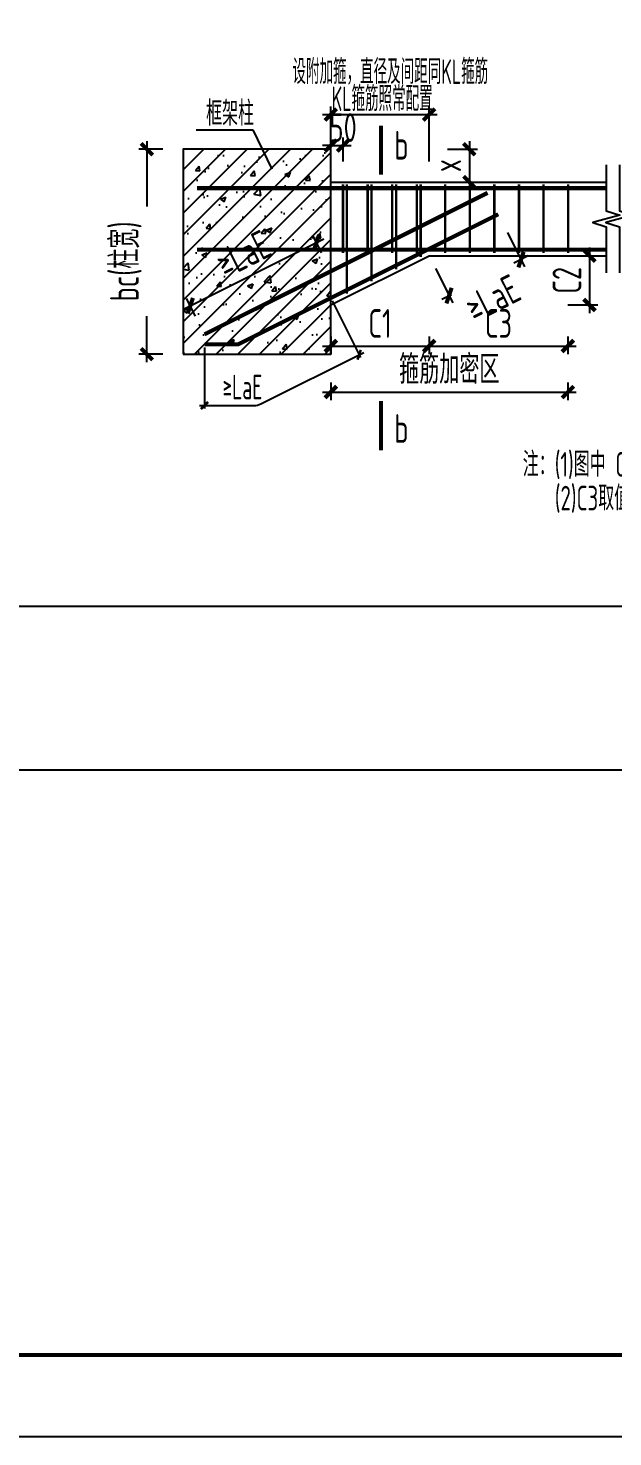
# Model space of a CAD drawing. Extents: x 9731685 to 18866768, y -962146 to 194094.
# Drawn here: x 9830739 to 9837873, y 55294 to 72485 of the extents above; entities that cross this region are included whole.
import ezdxf
from ezdxf.enums import TextEntityAlignment as Align

# ---------------------------------------------------------------- set-up
doc = ezdxf.new("R2010")
doc.units = 0
doc.header["$LTSCALE"] = 1000
doc.linetypes.add('DASH', pattern=[0.35, 0.25, -0.1])
doc.layers.get('0').update_dxf_attribs({"linetype": 'CONTINUOUS'})
doc.layers.get('Defpoints').update_dxf_attribs({"linetype": 'CONTINUOUS'})
for name, color, linetype in [('BORDER', 7, 'CONTINUOUS'), ('DIM', 3, 'CONTINUOUS'), ('TAB', 7, 'CONTINUOUS'), ('TEXT', 7, 'CONTINUOUS'), ('THICK', 6, 'CONTINUOUS')]:
    doc.layers.add(name, color=color, linetype=linetype)
doc.layers.add('rein', color=6, linetype='ByLayer', lineweight=18)
doc.styles.add('TSSD_Dimension', font='Tssdeng.shx', dxfattribs={"width": 0.7, "bigfont": 'hztxt.shx'})
doc.styles.add('TSSD_Label', font='Tssdeng.shx', dxfattribs={"width": 0.7, "bigfont": 'hztxt.shx'})
doc.styles.add('TSSD_Norm', font='Tssdeng.shx', dxfattribs={"width": 0.7, "bigfont": 'hztxt.shx'})
doc.dimstyles.new('TSSD_100_100', dxfattribs={"dimtxt": 350, "dimasz": 100, "dimexe": 100, "dimexo": 250, "dimgap": 100, "dimtad": 1, "dimdec": 0, "dimzin": 0, "dimdsep": 46, "dimtxsty": 'TSSD_Dimension', "dimblk": 'ARCHTICK', "dimblk1": 'ARCHTICK', "dimblk2": 'ARCHTICK', "dimcen": 0, "dimdle": 100, "dimclrt": 7, "dimadec": 0, "dimazin": 0, "dimtfac": 1, "dimtdec": 0, "dimtix": 1, "dimtmove": 2, "dimatfit": 3, "dimfxl": 1, "dimtolj": 1, "dimtzin": 0, "dimarcsym": 0})
doc.dimstyles.new('TSSD_50_100', dxfattribs={"dimtxt": 350, "dimasz": 100, "dimexe": 100, "dimexo": 250, "dimgap": 100, "dimtad": 1, "dimdec": 0, "dimlfac": 0.5, "dimzin": 0, "dimdsep": 46, "dimtxsty": 'TSSD_Dimension', "dimblk": 'ARCHTICK', "dimblk1": 'ARCHTICK', "dimblk2": 'ARCHTICK', "dimcen": 0, "dimdle": 100, "dimclrt": 7, "dimadec": 0, "dimazin": 0, "dimtfac": 1, "dimtdec": 0, "dimtix": 1, "dimtmove": 2, "dimatfit": 3, "dimfxl": 1, "dimtolj": 1, "dimtzin": 0, "dimarcsym": 0})

# ---------------------------------------------------------------- blocks, each defined once
blk = doc.blocks.new('_ArchTick')
at = {"color": 0, "linetype": 'ByBlock', "const_width": 0.5}
blk.add_lwpolyline([(-0.71, -0.71), (0.71, 0.71)], dxfattribs=at)
blk = doc.blocks.new('*D873')
at = {"layer": 'Defpoints', "color": 0}
for p in [(9832631, 71007), (9832187, 68507), (9832631, 68507)]:
    blk.add_point(p, dxfattribs=at)
at = {"layer": 'DIM', "color": 0, "lineweight": -2}
for p, q in [((9832381, 71007), (9832087, 71007)), ((9832187, 71107), (9832187, 70309)), ((9832187, 68407), (9832187, 68969)), ((9832381, 68507), (9832087, 68507))]:
    blk.add_line(p, q, dxfattribs=at)
at = {"layer": 'DIM', "color": 0, "lineweight": -2, "xscale": 100, "yscale": 100, "zscale": 100}
for p, rotation in [((9832187, 71007), 90), ((9832187, 68507), 270)]:
    blk.add_blockref('_ArchTick', p, dxfattribs=dict(at, rotation=rotation))
at = {"layer": 'DIM', "color": 7, "insert": (9831931, 69639), "char_height": 350, "attachment_point": 5, "rotation": 90, "style": 'TSSD_Dimension'}
blk.add_mtext('\\A1;bc(柱宽)', dxfattribs=at)
blk = doc.blocks.new('*D874')
at = {"layer": 'Defpoints', "color": 0}
for p in [(9834431, 68970), (9835631, 68970), (9835631, 68606)]:
    blk.add_point(p, dxfattribs=at)
at = {"layer": 'DIM', "color": 0, "lineweight": -2}
for p, q in [((9834331, 68606), (9835731, 68606)), ((9834431, 68720), (9834431, 68506)), ((9835631, 68720), (9835631, 68506))]:
    blk.add_line(p, q, dxfattribs=at)
at = {"layer": 'DIM', "color": 0, "lineweight": -2, "xscale": 100, "yscale": 100, "zscale": 100, "rotation": 180}
blk.add_blockref('_ArchTick', (9834431, 68606), dxfattribs=at)
at = {"layer": 'DIM', "color": 0, "lineweight": -2, "xscale": 100, "yscale": 100, "zscale": 100}
blk.add_blockref('_ArchTick', (9835631, 68606), dxfattribs=at)
at = {"layer": 'DIM', "color": 7, "insert": (9835031, 68881), "char_height": 350, "attachment_point": 5, "style": 'TSSD_Dimension'}
blk.add_mtext('\\A1;C1', dxfattribs=at)
blk = doc.blocks.new('*D875')
at = {"layer": 'Defpoints', "color": 0}
for p in [(9837072, 69707), (9837072, 69107), (9837588, 69107)]:
    blk.add_point(p, dxfattribs=at)
at = {"layer": 'DIM', "color": 0, "lineweight": -2}
for p, q in [((9837588, 69807), (9837588, 69007)), ((9837322, 69707), (9837688, 69707)), ((9837322, 69107), (9837688, 69107))]:
    blk.add_line(p, q, dxfattribs=at)
at = {"layer": 'DIM', "color": 0, "lineweight": -2, "xscale": 100, "yscale": 100, "zscale": 100}
for p, rotation in [((9837588, 69707), 90), ((9837588, 69107), 270)]:
    blk.add_blockref('_ArchTick', p, dxfattribs=dict(at, rotation=rotation))
at = {"layer": 'DIM', "color": 7, "insert": (9837313, 69407), "char_height": 350, "attachment_point": 5, "rotation": 90, "style": 'TSSD_Dimension'}
blk.add_mtext('\\A1;C2', dxfattribs=at)
blk = doc.blocks.new('*D876')
at = {"layer": 'Defpoints', "color": 0}
for p in [(9834581, 71052), (9834431, 70607), (9834581, 70607)]:
    blk.add_point(p, dxfattribs=at)
at = {"layer": 'DIM', "color": 0, "lineweight": -2}
for p, q in [((9834431, 71052), (9834331, 71052)), ((9834431, 70857), (9834431, 71152)), ((9834431, 71052), (9834581, 71052)), ((9834581, 70857), (9834581, 71152)), ((9834581, 71052), (9834681, 71052))]:
    blk.add_line(p, q, dxfattribs=at)
at = {"layer": 'DIM', "color": 0, "lineweight": -2, "xscale": 100, "yscale": 100, "zscale": 100}
blk.add_blockref('_ArchTick', (9834431, 71052), dxfattribs=at)
at = {"layer": 'DIM', "color": 0, "lineweight": -2, "xscale": 100, "yscale": 100, "zscale": 100, "rotation": 180}
blk.add_blockref('_ArchTick', (9834581, 71052), dxfattribs=at)
at = {"layer": 'DIM', "color": 7, "insert": (9834583, 71272), "char_height": 350, "attachment_point": 5, "style": 'TSSD_Dimension'}
blk.add_mtext('\\A1;50', dxfattribs=at)
blk = doc.blocks.new('*D877')
at = {"layer": 'Defpoints', "color": 0}
for p in [(9835631, 68970), (9837324, 68970), (9837324, 68606)]:
    blk.add_point(p, dxfattribs=at)
at = {"layer": 'DIM', "color": 0, "lineweight": -2}
for p, q in [((9835531, 68606), (9837424, 68606)), ((9835631, 68720), (9835631, 68506)), ((9837324, 68720), (9837324, 68506))]:
    blk.add_line(p, q, dxfattribs=at)
at = {"layer": 'DIM', "color": 0, "lineweight": -2, "xscale": 100, "yscale": 100, "zscale": 100, "rotation": 180}
blk.add_blockref('_ArchTick', (9835631, 68606), dxfattribs=at)
at = {"layer": 'DIM', "color": 0, "lineweight": -2, "xscale": 100, "yscale": 100, "zscale": 100}
blk.add_blockref('_ArchTick', (9837324, 68606), dxfattribs=at)
at = {"layer": 'DIM', "color": 7, "insert": (9836477, 68881), "char_height": 350, "attachment_point": 5, "style": 'TSSD_Dimension'}
blk.add_mtext('\\A1;C3', dxfattribs=at)
blk = doc.blocks.new('*D878')
at = {"layer": 'Defpoints', "color": 0}
for p in [(9834431, 68409), (9837324, 68409), (9837324, 68044)]:
    blk.add_point(p, dxfattribs=at)
at = {"layer": 'DIM', "color": 0, "lineweight": -2}
for p, q in [((9834431, 68159), (9834431, 67944)), ((9837324, 68159), (9837324, 67944)), ((9834331, 68044), (9837424, 68044))]:
    blk.add_line(p, q, dxfattribs=at)
at = {"layer": 'DIM', "color": 0, "lineweight": -2, "xscale": 100, "yscale": 100, "zscale": 100, "rotation": 180}
blk.add_blockref('_ArchTick', (9834431, 68044), dxfattribs=at)
at = {"layer": 'DIM', "color": 0, "lineweight": -2, "xscale": 100, "yscale": 100, "zscale": 100}
blk.add_blockref('_ArchTick', (9837324, 68044), dxfattribs=at)
at = {"layer": 'DIM', "color": 7, "insert": (9835877, 68319), "char_height": 350, "attachment_point": 5, "style": 'TSSD_Dimension'}
blk.add_mtext('\\A1;箍筋加密区', dxfattribs=at)
blk = doc.blocks.new('*D879')
at = {"layer": 'Defpoints', "color": 0}
for p in [(9835631, 71430), (9834431, 70607), (9835631, 70607)]:
    blk.add_point(p, dxfattribs=at)
at = {"layer": 'DIM', "color": 0, "lineweight": -2}
for p, q in [((9834431, 70857), (9834431, 71530)), ((9835631, 70857), (9835631, 71530)), ((9834331, 71430), (9835731, 71430))]:
    blk.add_line(p, q, dxfattribs=at)
at = {"layer": 'DIM', "color": 0, "lineweight": -2, "xscale": 100, "yscale": 100, "zscale": 100, "rotation": 180}
blk.add_blockref('_ArchTick', (9834431, 71430), dxfattribs=at)
at = {"layer": 'DIM', "color": 0, "lineweight": -2, "xscale": 100, "yscale": 100, "zscale": 100}
blk.add_blockref('_ArchTick', (9835631, 71430), dxfattribs=at)
blk = doc.blocks.new('*D880')
at = {"layer": 'Defpoints', "color": 0}
for p in [(9836475, 70213), (9835597, 69775), (9836752, 69660)]:
    blk.add_point(p, dxfattribs=at)
at = {"layer": 'DIM', "color": 0, "lineweight": -2}
for p, q in [((9836587, 69990), (9836796, 69571)), ((9836841, 69705), (9836666, 69617)), ((9835709, 69551), (9835919, 69131)), ((9835785, 69176), (9835905, 69236))]:
    blk.add_line(p, q, dxfattribs=at)
at = {"layer": 'DIM', "color": 0, "lineweight": -2, "xscale": 100, "yscale": 100, "zscale": 100}
for p, rotation in [((9836752, 69660), 26.59999999716377), ((9835874, 69221), 206.5999999971638)]:
    blk.add_blockref('_ArchTick', p, dxfattribs=dict(at, rotation=rotation))
at = {"layer": 'DIM', "color": 7, "insert": (9836405, 69189), "char_height": 350, "attachment_point": 5, "rotation": 26.6, "style": 'TSSD_Dimension'}
blk.add_mtext('\\A1;≥LaE', dxfattribs=at)
blk = doc.blocks.new('*D902')
at = {"layer": 'Defpoints', "color": 0}
for p in [(9834256, 69867), (9834431, 69518), (9832891, 68748)]:
    blk.add_point(p, dxfattribs=at)
at = {"layer": 'DIM', "color": 0, "lineweight": -2}
for p, q in [((9832627, 69053), (9834345, 69912)), ((9834319, 69742), (9834211, 69957)), ((9832779, 68972), (9832672, 69187))]:
    blk.add_line(p, q, dxfattribs=at)
at = {"layer": 'DIM', "color": 0, "lineweight": -2, "xscale": 100, "yscale": 100, "zscale": 100}
for p, rotation in [((9834256, 69867), 26.56505117705026), ((9832717, 69098), 206.5650511770503)]:
    blk.add_blockref('_ArchTick', p, dxfattribs=dict(at, rotation=rotation))
at = {"layer": 'DIM', "color": 7, "insert": (9833363, 69729), "char_height": 350, "attachment_point": 5, "rotation": 26.5651, "style": 'TSSD_Dimension'}
blk.add_mtext('\\A1;≥LaE', dxfattribs=at)
blk = doc.blocks.new('*D895')
at = {"layer": 'Defpoints', "color": 0}
for p in [(9835606, 71007), (9835606, 70607), (9836122, 70607)]:
    blk.add_point(p, dxfattribs=at)
at = {"layer": 'DIM', "color": 0, "lineweight": -2}
for p, q in [((9835856, 71007), (9836222, 71007)), ((9836122, 71107), (9836122, 70507)), ((9835856, 70607), (9836222, 70607))]:
    blk.add_line(p, q, dxfattribs=at)
at = {"layer": 'DIM', "color": 0, "lineweight": -2, "xscale": 100, "yscale": 100, "zscale": 100}
for p, rotation in [((9836122, 71007), 90), ((9836122, 70607), 270)]:
    blk.add_blockref('_ArchTick', p, dxfattribs=dict(at, rotation=rotation))
at = {"layer": 'DIM', "color": 7, "insert": (9835847, 70807), "char_height": 350, "attachment_point": 5, "rotation": 90, "style": 'TSSD_Dimension'}
blk.add_mtext('\\A1;x', dxfattribs=at)

msp = doc.modelspace()

# ---------------------------------------------------------------- hatches: boundary and pattern name
h = msp.add_hatch()
h.set_pattern_fill('AN31C', color=8, scale=937.5, style=0)
h.set_pattern_definition([(45, (9748902.09, -317380.46), (-132.58252, 132.58252), []), (50, (9748902.1, -317380.46), (672.4314, -58.8301), [70.3125, -773.4375]), (355, (9748902.1, -317380.46), (-130.0794, 705.1801), [56.25, -618.75]), (100.4514, (9748958.1, -317385.36), (542.3525, 646.3496), [59.7564, -657.3207]), (46.1842, (9748902.1, -317193), (1000.5385, -155.174), [105.4687, -1160.1562]), (96.6356, (9748985.5, -317205.9), (876.2463, 913.2355), [89.6346, -985.981]), (351.1842, (9748902.1, -317193), (876.2456, 913.2362), [84.375, -928.125]), (21, (9748995.84, -317239.84), (559.60036, -377.4552), [70.3125, -773.4375]), (326, (9748995.84, -317239.84), (228.1081, 679.8282), [56.25, -618.75]), (71.4514, (9749042.5, -317271.3), (787.7087, 302.3723), [59.7564, -657.3207]), (37.5, (9748902.09, -317380.46), (11.39986, 312.08799), [0, -611.25, 0, -628.125, 0, -621.09375]), (7.5, (9748902.1, -317380.46), (246.6277, 369.76098), [0, -358.125, 0, -597.1875, 0, -236.71875]), (327.5, (9748693.02, -317380.46), (500.45853, -21.1452), [0, -234.375, 0, -731.25, 0, -970.3125]), (317.5, (9748599.27, -317380.46), (546.73703, 93.8484), [0, -304.6875, 0, -485.625, 0, -689.0625])])
h.paths.add_polyline_path([(9832630.6, 68507.4), (9834430.6, 68507.4), (9834430.6, 71007.4), (9832630.6, 71007.4)])
h.paths.add_polyline_path([(9832876.8, 69778.8), (9833614.9, 70147.9), (9833849.7, 69678.3), (9833111.6, 69309.3)], flags=24)

# ---------------------------------------------------------------- linework, layer by layer
for p, q in [((9832788.2, 71244.7), (9833479.7, 71244.7)), ((9833479.7, 71244.7), (9833711.4, 70763.4)), ((9834430.6, 70607.4), (9837792.3, 70607.4)), ((9834430.6, 69107.4), (9835630.6, 69707.4)), ((9835630.6, 69707.4), (9837792.3, 69707.4))]:
    msp.add_line(p, q)
msp.add_lwpolyline([(9832630.6, 68507.4), (9834430.6, 68507.4), (9834430.6, 71007.4), (9832630.6, 71007.4)], close=True)
for points in [[(9837792.3, 70817.4), (9837792.3, 70254.9), (9837957.3, 70202.4), (9837627.3, 70112.4), (9837792.3, 70059.9), (9837792.3, 69497.4)], [(9837953.2, 70817.4), (9837953.2, 70254.9), (9838118.2, 70202.4), (9837788.2, 70112.4), (9837953.2, 70059.9), (9837953.2, 69497.4)]]:
    msp.add_lwpolyline(points)
at = {"layer": 'BORDER'}
msp.add_lwpolyline([(9776604.8, 55293.7), (9776604.8, 114693.7), (9860704.8, 114693.7), (9860704.8, 55293.7)], close=True, dxfattribs=at)
at = {"layer": 'BORDER', "const_width": 50}
msp.add_lwpolyline([(9779104.8, 56293.7), (9779104.8, 113693.7), (9859704.8, 113693.7), (9859704.8, 56293.7)], close=True, dxfattribs=at)
at = {"layer": 'DIM'}
for p, q in [((9834447.4, 69157.8), (9834793.9, 68465.8)), ((9832891.2, 68589.7), (9832891.2, 67841.8)), ((9833578.5, 67899.1), (9834833, 68527.3)), ((9832828.7, 67879.3), (9833494.6, 67879.3))]:
    msp.add_line(p, q, dxfattribs=at)
msp.add_arc((9833494.6, 68066.8), 187.5, 270, 296.6, dxfattribs=at)
at = {"layer": 'rein', "const_width": 50}
for points in [[(9837792.3, 70532.4), (9832798.2, 70532.4)], [(9836474.7, 70213.3), (9833302.6, 68627.2), (9832891.2, 68627.2)], [(9832798.2, 69782.4), (9837792.3, 69782.4)]]:
    msp.add_lwpolyline(points, dxfattribs=at)
at = {"layer": 'rein', "linetype": 'DASH', "const_width": 50}
msp.add_lwpolyline([(9836343.8, 70474.7), (9832891.2, 68748.4), (9832891.2, 68748.4)], dxfattribs=at)
at = {"layer": 'rein', "color": 4, "const_width": 30}
for points in [[(9834580.6, 69740.4), (9834580.6, 70577.8)], [(9834627.8, 69243.4), (9834627.8, 70577.8)], [(9834880.6, 69740.4), (9834880.6, 70577.8)], [(9834927.8, 69393.4), (9834927.8, 70577.8)], [(9835180.6, 69740.4), (9835180.6, 70577.8)], [(9835227.8, 69543.4), (9835227.8, 70577.8)], [(9835480.6, 69740.4), (9835480.6, 70577.8)], [(9835527.8, 69693.4), (9835527.8, 70577.8)], [(9835827.3, 69740.4), (9835827.3, 70577.8)], [(9836127.3, 69740.4), (9836127.3, 70577.8)], [(9836427.3, 69740.4), (9836427.3, 70577.8)], [(9836727.3, 69740.4), (9836727.3, 70577.8)], [(9837027.3, 69740.4), (9837027.3, 70577.8)], [(9837327.3, 69740.4), (9837327.3, 70577.8)]]:
    msp.add_lwpolyline(points, dxfattribs=at)
at = {"layer": 'TAB'}
for p, q in [((9799804.8, 65432.6), (9859010.8, 65432.6)), ((9799804.8, 63432.6), (9859010.8, 63432.6))]:
    msp.add_line(p, q, dxfattribs=at)
at = {"layer": 'THICK', "const_width": 50}
for points in [[(9835043.7, 70695.1), (9835043.7, 71295.1)], [(9835043.7, 67933.6), (9835043.7, 67333.6)]]:
    msp.add_lwpolyline(points, dxfattribs=at)

# ---------------------------------------------------------------- block references
at = {"layer": 'DIM'}
for p, xscale, yscale, zscale, rotation in [((9834777.2, 68499.3), 62.50000000077971, 62.49999999994179, 62.49999999994695, 26.59999999966731), ((9832891.2, 67879.3), 62.5, 62.5, 62.5, 180)]:
    msp.add_blockref('_ArchTick', p, dxfattribs=dict(at, xscale=xscale, yscale=yscale, zscale=zscale, rotation=rotation))

# ---------------------------------------------------------------- texts
at = {"style": 'TSSD_Norm'}
for s, width, p in [('框架柱', 0.65, (9832910.1, 71295.4)), ('≥LaE', 0.6, (9833110.8, 67954.9))]:
    msp.add_text(s, height=300, dxfattribs=dict(at, width=width)).set_placement(p)
at = {"layer": 'DIM', "color": 7, "style": 'TSSD_Dimension', "width": 0.55}
for s, p in [('设附加箍，直径及间距同KL箍筋', (9833963.7, 71803.5)), ('KL箍筋照常配置', (9834441, 71473.6))]:
    msp.add_text(s, height=300, dxfattribs=at).set_placement(p)
at = {"layer": 'TEXT', "style": 'TSSD_Norm', "width": 0.65}
for s, p in [('注：(1)图中 C2/C1≤1/2,C2/bb≤2/3，bb+C2+x≥bc/2;', (9836773.7, 66921.6)), ('(2)C3取值：抗震等级为一级:≥2.0hb且≥500', (9837164.4, 66510.1))]:
    msp.add_text(s, height=300, dxfattribs=at).set_placement(p, align=Align.BOTTOM_LEFT)
at = {"layer": 'THICK', "style": 'TSSD_Label', "width": 0.7}
for p in [(9835206.2, 70881), (9835206.2, 67423.9)]:
    msp.add_text('b', height=350, dxfattribs=at).set_placement(p)

# ---------------------------------------------------------------- dimensions: what is measured, and where the dimension line sits
at = {"layer": 'DIM'}
for base, p1, p2, text, picture, middle in [((9835630.6, 71429.6), (9834430.6, 70607.4), (9835630.6, 70607.4), ' ', '*D879', (9835030.6, 71429.6)), ((9835630.6, 68605.6), (9834430.6, 68970.3), (9835630.6, 68970.3), 'C1', '*D874', (9835030.6, 68880.6)), ((9837324.2, 68605.6), (9835630.6, 68970.3), (9837324.2, 68970.3), 'C3', '*D877', (9836477.4, 68880.6)), ((9837324.2, 68044.2), (9834430.6, 68408.9), (9837324.2, 68408.9), '箍筋加密区', '*D878', (9835877.4, 68319.2))]:
    dim = msp.add_linear_dim(base=base, p1=p1, p2=p2, text=text, dimstyle='TSSD_50_100', dxfattribs=at)
    dim.commit()
    dim.dimension.update_dxf_attribs({"geometry": picture, "text_midpoint": middle})
dim = msp.add_linear_dim(base=(9834580.6, 71052.3), p1=(9834430.6, 70607.4), p2=(9834580.6, 70607.4), text='50', dimstyle='TSSD_50_100', dxfattribs=at)
dim.commit()
dim.dimension.update_dxf_attribs({"geometry": '*D876', "text_midpoint": (9834582.7, 71271.9), "dimtype": 160})
for base, p1, p2, angle, text, picture, middle in [((9832187.3, 68507.4), (9832630.6, 71007.4), (9832630.6, 68507.4), 90, 'bc(柱宽)', '*D873', (9831930.8, 69638.8)), ((9836751.7, 69660.1), (9835597.1, 69774.5), (9836474.7, 70213.3), 26.6, '≥LaE', '*D880', (9836404.8, 69188.7))]:
    dim = msp.add_linear_dim(base=base, p1=p1, p2=p2, angle=angle, text=text, dimstyle='TSSD_50_100', dxfattribs=at)
    dim.commit()
    dim.dimension.update_dxf_attribs({"geometry": picture, "text_midpoint": middle, "dimtype": 160})
for base, p1, p2, text, dimstyle, picture, middle in [((9836121.6, 70607.4), (9835606.4, 71007.4), (9835606.4, 70607.4), 'x', 'TSSD_100_100', '*D895', (9835846.6, 70807.4)), ((9837587.8, 69107.4), (9837072, 69707.4), (9837072, 69107.4), 'C2', 'TSSD_50_100', '*D875', (9837312.8, 69407.4))]:
    dim = msp.add_linear_dim(base=base, p1=p1, p2=p2, angle=90, text=text, dimstyle=dimstyle, dxfattribs=at)
    dim.commit()
    dim.dimension.update_dxf_attribs({"geometry": picture, "text_midpoint": middle})
dim = msp.add_aligned_dim(p1=(9832891.2, 68748.4), p2=(9834430.6, 69518.1), distance=390.6, text='≥LaE', dimstyle='TSSD_50_100', dxfattribs=at)
dim.commit()
dim.dimension.update_dxf_attribs({"geometry": '*D902', "text_midpoint": (9833363.3, 69728.6)})

doc.saveas('drawing.dxf')
